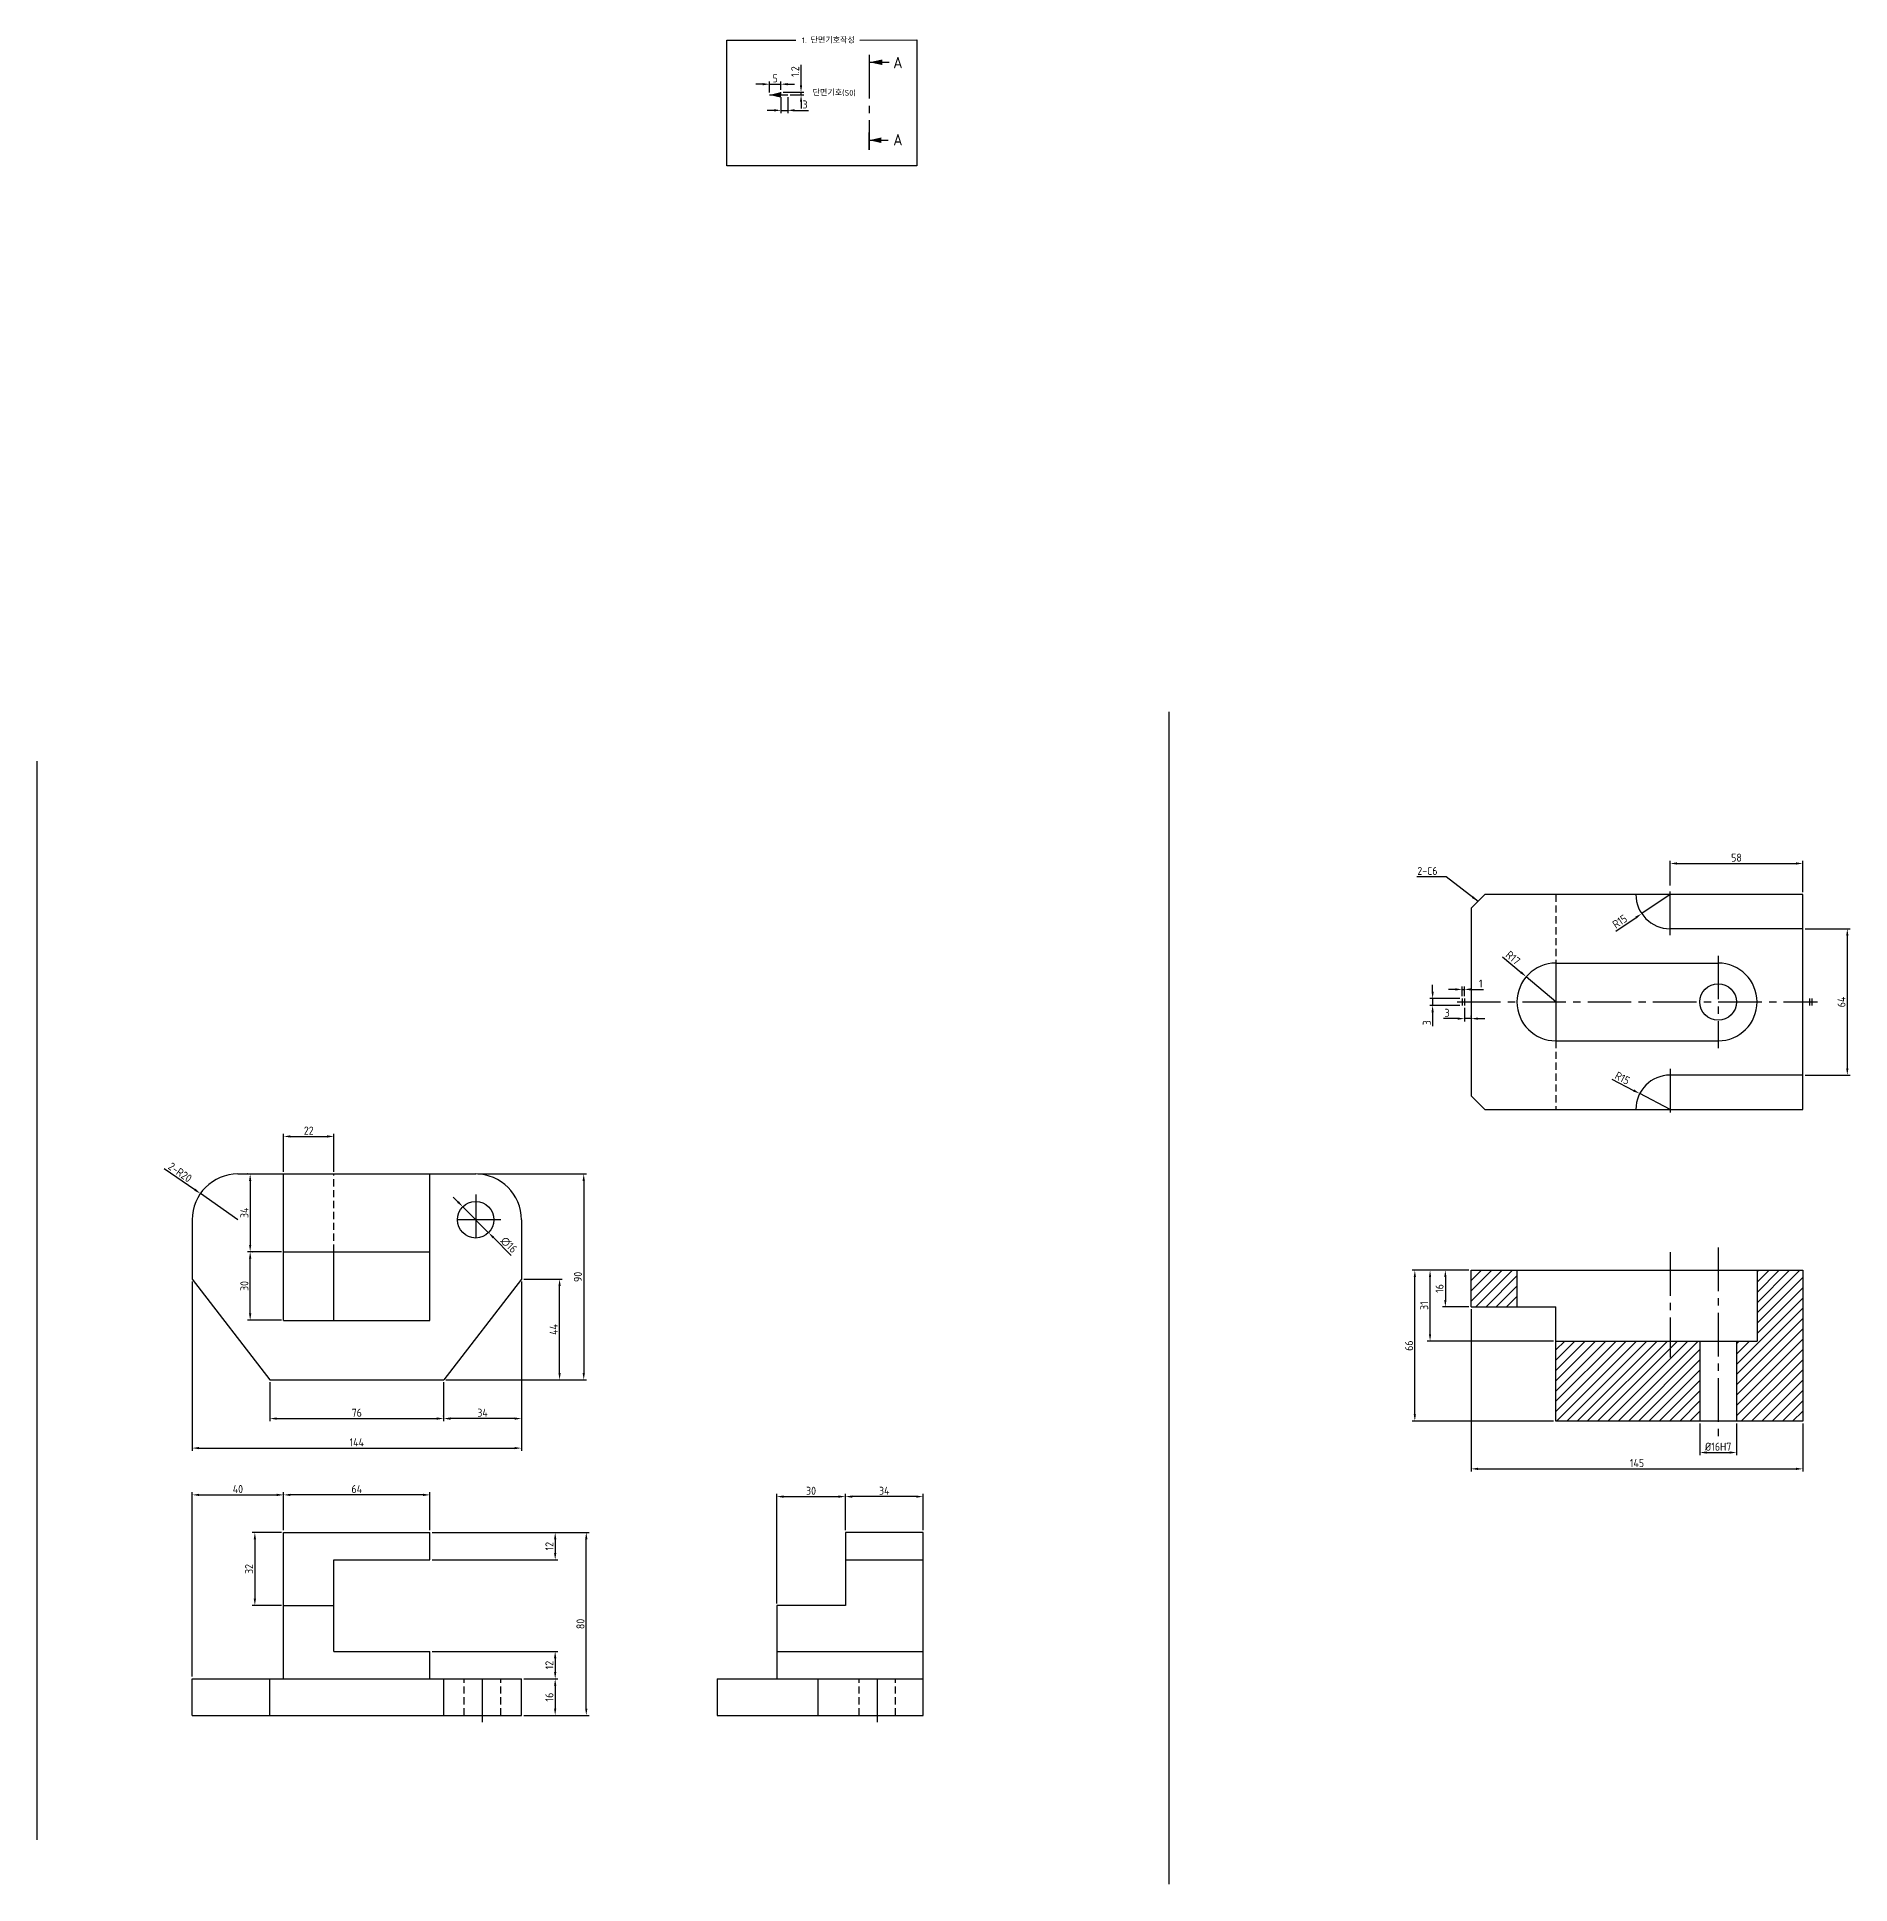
# Model space of a CAD drawing. Header units: millimetres. Extents: x 0 to 3615, y 0 to 1042.
# Drawn here: x 1032 to 1825, y 85 to 892 of the extents above; entities that cross this region are included whole.
import ezdxf

# ---------------------------------------------------------------- set-up
doc = ezdxf.new("R2010")
doc.units = ezdxf.units.MM
doc.linetypes.add('CENTER2', pattern=[28.575, 19.05, -3.175, 3.175, -3.175])
doc.linetypes.add('HIDDEN2', pattern=[4.7625, 3.175, -1.5875])
for name, color, linetype in [('가는실선', 7, 'Continuous'), ('문자', 2, 'Continuous'), ('숨은선', 2, 'HIDDEN2'), ('외형선', 3, 'Continuous'), ('중심선', 7, 'CENTER2')]:
    doc.layers.add(name, color=color, linetype=linetype)
doc.styles.get("Standard").update_dxf_attribs({"font": 'isocp.shx', "bigfont": 'whgtxt.shx'})
doc.dimstyles.new('ISO-25', dxfattribs={"dimtxt": 3.5, "dimasz": 3, "dimexe": 1.2, "dimexo": 1, "dimgap": 0.8, "dimtad": 1, "dimdec": 3, "dimdsep": 46, "dimtxsty": 'Standard', "dimcen": 0, "dimclrd": 7, "dimclre": 7, "dimclrt": 2, "dimadec": 0, "dimazin": 2, "dimtfac": 1, "dimtdec": 3, "dimtmove": 0, "dimatfit": 3, "dimfxl": 0, "dimlwd": -1, "dimlwe": -1, "dimarcsym": 0})

# ---------------------------------------------------------------- blocks, each defined once
blk = doc.blocks.new('*D16')
at = {"layer": 'Defpoints', "color": 0}
for p in [(1140.29, 254.9), (1140.29, 238.47), (1100.29, 174.47)]:
    blk.add_point(p, dxfattribs=at)
at = {"layer": '외형선', "color": 7}
for p, q in [((1100.29, 175.47), (1100.29, 256.1)), ((1103.29, 254.9), (1137.29, 254.9)), ((1140.29, 239.47), (1140.29, 256.1))]:
    blk.add_line(p, q, dxfattribs=at)
for points in [[(1103.29, 255.4), (1103.29, 254.4), (1100.29, 254.9)], [(1137.29, 255.4), (1137.29, 254.4), (1140.29, 254.9)]]:
    blk.add_solid(points, dxfattribs=at)
at = {"layer": '외형선', "color": 2, "insert": (1120.29, 257.45), "char_height": 3.5, "attachment_point": 5}
blk.add_mtext('40', dxfattribs=at)
blk = doc.blocks.new('*D17')
at = {"layer": 'Defpoints', "color": 0}
for p in [(1140.29, 254.9), (1140.29, 254.9), (1204.29, 238.47)]:
    blk.add_point(p, dxfattribs=at)
at = {"layer": '외형선', "color": 7}
for p, q in [((1140.29, 255.9), (1140.29, 256.1)), ((1201.29, 254.9), (1143.29, 254.9)), ((1204.29, 239.47), (1204.29, 256.1))]:
    blk.add_line(p, q, dxfattribs=at)
for points in [[(1143.29, 255.4), (1143.29, 254.4), (1140.29, 254.9)], [(1201.29, 255.4), (1201.29, 254.4), (1204.29, 254.9)]]:
    blk.add_solid(points, dxfattribs=at)
at = {"layer": '외형선', "color": 2, "insert": (1172.29, 257.45), "char_height": 3.5, "attachment_point": 5}
blk.add_mtext('64', dxfattribs=at)
blk = doc.blocks.new('*D18')
at = {"layer": 'Defpoints', "color": 0}
for p in [(1244.29, 174.47), (1244.29, 158.47), (1259.07, 158.47)]:
    blk.add_point(p, dxfattribs=at)
at = {"layer": '외형선', "color": 7}
for p, q in [((1245.29, 174.47), (1260.27, 174.47)), ((1259.07, 171.47), (1259.07, 161.47)), ((1245.29, 158.47), (1260.27, 158.47))]:
    blk.add_line(p, q, dxfattribs=at)
for points in [[(1258.57, 171.47), (1259.57, 171.47), (1259.07, 174.47)], [(1258.57, 161.47), (1259.57, 161.47), (1259.07, 158.47)]]:
    blk.add_solid(points, dxfattribs=at)
at = {"layer": '외형선', "color": 2, "insert": (1256.52, 166.47), "char_height": 3.5, "attachment_point": 5, "rotation": 90}
blk.add_mtext('16', dxfattribs=at)
blk = doc.blocks.new('*D19')
at = {"layer": 'Defpoints', "color": 0}
for p in [(1204.29, 186.47), (1259.07, 174.47), (1259.07, 174.47)]:
    blk.add_point(p, dxfattribs=at)
at = {"layer": '외형선', "color": 7}
for p, q in [((1205.29, 186.47), (1260.27, 186.47)), ((1259.07, 183.47), (1259.07, 177.47)), ((1260.07, 174.47), (1260.27, 174.47))]:
    blk.add_line(p, q, dxfattribs=at)
for points in [[(1258.57, 183.47), (1259.57, 183.47), (1259.07, 186.47)], [(1258.57, 177.47), (1259.57, 177.47), (1259.07, 174.47)]]:
    blk.add_solid(points, dxfattribs=at)
at = {"layer": '외형선', "color": 2, "insert": (1256.52, 180.47), "char_height": 3.5, "attachment_point": 5, "rotation": 90}
blk.add_mtext('12', dxfattribs=at)
blk = doc.blocks.new('*D20')
at = {"layer": 'Defpoints', "color": 0}
for p in [(1204.29, 238.47), (1204.29, 226.47), (1259.07, 226.47)]:
    blk.add_point(p, dxfattribs=at)
at = {"layer": '외형선', "color": 7}
for p, q in [((1205.29, 238.47), (1260.27, 238.47)), ((1259.07, 235.47), (1259.07, 229.47)), ((1205.29, 226.47), (1260.27, 226.47))]:
    blk.add_line(p, q, dxfattribs=at)
for points in [[(1258.57, 235.47), (1259.57, 235.47), (1259.07, 238.47)], [(1258.57, 229.47), (1259.57, 229.47), (1259.07, 226.47)]]:
    blk.add_solid(points, dxfattribs=at)
at = {"layer": '외형선', "color": 2, "insert": (1256.52, 232.47), "char_height": 3.5, "attachment_point": 5, "rotation": 90}
blk.add_mtext('12', dxfattribs=at)
blk = doc.blocks.new('*D21')
at = {"layer": 'Defpoints', "color": 0}
for p in [(1259.07, 238.47), (1272.67, 238.47), (1259.07, 158.47)]:
    blk.add_point(p, dxfattribs=at)
at = {"layer": '외형선', "color": 7}
for p, q in [((1260.07, 238.47), (1273.87, 238.47)), ((1272.67, 161.47), (1272.67, 235.47)), ((1260.07, 158.47), (1273.87, 158.47))]:
    blk.add_line(p, q, dxfattribs=at)
for points in [[(1272.17, 235.47), (1273.17, 235.47), (1272.67, 238.47)], [(1272.17, 161.47), (1273.17, 161.47), (1272.67, 158.47)]]:
    blk.add_solid(points, dxfattribs=at)
at = {"layer": '외형선', "color": 2, "insert": (1270.12, 198.47), "char_height": 3.5, "attachment_point": 5, "rotation": 90}
blk.add_mtext('80', dxfattribs=at)
blk = doc.blocks.new('*D22')
at = {"layer": 'Defpoints', "color": 0}
for p in [(1140.29, 238.47), (1127.71, 206.47), (1140.29, 206.47)]:
    blk.add_point(p, dxfattribs=at)
at = {"layer": '외형선', "color": 7}
for p, q in [((1139.29, 238.47), (1126.51, 238.47)), ((1127.71, 235.47), (1127.71, 209.47)), ((1139.29, 206.47), (1126.51, 206.47))]:
    blk.add_line(p, q, dxfattribs=at)
for points in [[(1127.21, 235.47), (1128.21, 235.47), (1127.71, 238.47)], [(1127.21, 209.47), (1128.21, 209.47), (1127.71, 206.47)]]:
    blk.add_solid(points, dxfattribs=at)
at = {"layer": '외형선', "color": 2, "insert": (1125.16, 222.47), "char_height": 3.5, "attachment_point": 5, "rotation": 90}
blk.add_mtext('32', dxfattribs=at)
blk = doc.blocks.new('*D23')
at = {"layer": 'Defpoints', "color": 0}
for p in [(1162.29, 411.66), (1140.29, 395.24), (1162.29, 395.24)]:
    blk.add_point(p, dxfattribs=at)
at = {"layer": '외형선', "color": 7}
for p, q in [((1140.29, 396.24), (1140.29, 412.86)), ((1162.29, 396.24), (1162.29, 412.86)), ((1143.29, 411.66), (1159.29, 411.66))]:
    blk.add_line(p, q, dxfattribs=at)
for points in [[(1143.29, 412.16), (1143.29, 411.16), (1140.29, 411.66)], [(1159.29, 412.16), (1159.29, 411.16), (1162.29, 411.66)]]:
    blk.add_solid(points, dxfattribs=at)
at = {"layer": '외형선', "color": 2, "insert": (1151.29, 414.21), "char_height": 3.5, "attachment_point": 5}
blk.add_mtext('22', dxfattribs=at)
blk = doc.blocks.new('*D24')
at = {"layer": 'Defpoints', "color": 0}
for p in [(1125.66, 395.24), (1125.66, 361.24), (1140.29, 361.24)]:
    blk.add_point(p, dxfattribs=at)
at = {"layer": '외형선', "color": 7}
for p, q in [((1124.66, 395.24), (1124.46, 395.24)), ((1125.66, 392.24), (1125.66, 364.24)), ((1139.29, 361.24), (1124.46, 361.24))]:
    blk.add_line(p, q, dxfattribs=at)
for points in [[(1125.16, 392.24), (1126.16, 392.24), (1125.66, 395.24)], [(1125.16, 364.24), (1126.16, 364.24), (1125.66, 361.24)]]:
    blk.add_solid(points, dxfattribs=at)
at = {"layer": '외형선', "color": 2, "insert": (1123.11, 378.24), "char_height": 3.5, "attachment_point": 5, "rotation": 90}
blk.add_mtext('34', dxfattribs=at)
blk = doc.blocks.new('*D25')
at = {"layer": 'Defpoints', "color": 0}
for p in [(1125.66, 361.24), (1125.66, 361.24), (1140.29, 331.24)]:
    blk.add_point(p, dxfattribs=at)
at = {"layer": '외형선', "color": 7}
for p, q in [((1125.66, 334.24), (1125.66, 358.24)), ((1126.66, 361.24), (1126.86, 361.24)), ((1139.29, 331.24), (1124.46, 331.24))]:
    blk.add_line(p, q, dxfattribs=at)
for points in [[(1125.16, 358.24), (1126.16, 358.24), (1125.66, 361.24)], [(1125.16, 334.24), (1126.16, 334.24), (1125.66, 331.24)]]:
    blk.add_solid(points, dxfattribs=at)
at = {"layer": '외형선', "color": 2, "insert": (1123.11, 346.24), "char_height": 3.5, "attachment_point": 5, "rotation": 90}
blk.add_mtext('30', dxfattribs=at)
blk = doc.blocks.new('*D26')
at = {"layer": 'Defpoints', "color": 0}
for p in [(1103.89, 386.67), (1120.29, 375.24)]:
    blk.add_point(p, dxfattribs=at)
at = {"layer": '외형선', "color": 7}
for p, q in [((1088.1, 397.67), (1101.42, 388.39)), ((1120.29, 375.24), (1103.89, 386.67))]:
    blk.add_line(p, q, dxfattribs=at)
blk.add_solid([(1101.71, 388.8), (1101.14, 387.98), (1103.89, 386.67)], dxfattribs=at)
at = {"layer": '외형선', "color": 2, "insert": (1094.99, 395.98), "char_height": 3.5, "attachment_point": 5, "rotation": 325.12569}
blk.add_mtext('2-R20', dxfattribs=at)
blk = doc.blocks.new('*D27')
at = {"layer": 'Defpoints', "color": 0}
for p in [(1134.29, 305.24), (1210.29, 305.24), (1210.29, 288.27)]:
    blk.add_point(p, dxfattribs=at)
at = {"layer": '외형선', "color": 7}
for p, q in [((1134.29, 304.24), (1134.29, 287.07)), ((1210.29, 304.24), (1210.29, 287.07)), ((1137.29, 288.27), (1207.29, 288.27))]:
    blk.add_line(p, q, dxfattribs=at)
for points in [[(1137.29, 288.77), (1137.29, 287.77), (1134.29, 288.27)], [(1207.29, 288.77), (1207.29, 287.77), (1210.29, 288.27)]]:
    blk.add_solid(points, dxfattribs=at)
at = {"layer": '외형선', "color": 2, "insert": (1172.29, 290.82), "char_height": 3.5, "attachment_point": 5}
blk.add_mtext('76', dxfattribs=at)
blk = doc.blocks.new('*D28')
at = {"layer": 'Defpoints', "color": 0}
for p in [(1244.29, 349.24), (1210.29, 288.27), (1210.29, 288.27)]:
    blk.add_point(p, dxfattribs=at)
at = {"layer": '외형선', "color": 7}
for p, q in [((1244.29, 348.24), (1244.29, 287.07)), ((1210.29, 289.27), (1210.29, 289.47)), ((1241.29, 288.27), (1213.29, 288.27))]:
    blk.add_line(p, q, dxfattribs=at)
for points in [[(1213.29, 288.77), (1213.29, 287.77), (1210.29, 288.27)], [(1241.29, 288.77), (1241.29, 287.77), (1244.29, 288.27)]]:
    blk.add_solid(points, dxfattribs=at)
at = {"layer": '외형선', "color": 2, "insert": (1227.29, 290.82), "char_height": 3.5, "attachment_point": 5}
blk.add_mtext('34', dxfattribs=at)
blk = doc.blocks.new('*D29')
at = {"layer": 'Defpoints', "color": 0}
for p in [(1244.29, 349.24), (1260.99, 349.24), (1210.29, 305.24)]:
    blk.add_point(p, dxfattribs=at)
at = {"layer": '외형선', "color": 7}
for p, q in [((1245.29, 349.24), (1262.19, 349.24)), ((1260.99, 308.24), (1260.99, 346.24)), ((1211.29, 305.24), (1262.19, 305.24))]:
    blk.add_line(p, q, dxfattribs=at)
for points in [[(1260.49, 346.24), (1261.49, 346.24), (1260.99, 349.24)], [(1260.49, 308.24), (1261.49, 308.24), (1260.99, 305.24)]]:
    blk.add_solid(points, dxfattribs=at)
at = {"layer": '외형선', "color": 2, "insert": (1258.44, 327.24), "char_height": 3.5, "attachment_point": 5, "rotation": 90}
blk.add_mtext('44', dxfattribs=at)
blk = doc.blocks.new('*D30')
at = {"layer": 'Defpoints', "color": 0}
for p in [(1224.29, 395.24), (1260.99, 305.24), (1271.56, 305.24)]:
    blk.add_point(p, dxfattribs=at)
at = {"layer": '외형선', "color": 7}
for p, q in [((1225.29, 395.24), (1272.76, 395.24)), ((1271.56, 392.24), (1271.56, 308.24)), ((1261.99, 305.24), (1272.76, 305.24))]:
    blk.add_line(p, q, dxfattribs=at)
for points in [[(1271.06, 392.24), (1272.06, 392.24), (1271.56, 395.24)], [(1271.06, 308.24), (1272.06, 308.24), (1271.56, 305.24)]]:
    blk.add_solid(points, dxfattribs=at)
at = {"layer": '외형선', "color": 2, "insert": (1269.01, 350.24), "char_height": 3.5, "attachment_point": 5, "rotation": 90}
blk.add_mtext('90', dxfattribs=at)
blk = doc.blocks.new('*D31')
at = {"layer": 'Defpoints', "color": 0}
for p in [(1218.65, 380.91), (1229.94, 369.56)]:
    blk.add_point(p, dxfattribs=at)
at = {"layer": '외형선', "color": 7}
for p, q in [((1216.54, 383.03), (1214.42, 385.16)), ((1218.65, 380.91), (1229.94, 369.56)), ((1239.86, 359.59), (1232.05, 367.44))]:
    blk.add_line(p, q, dxfattribs=at)
for points in [[(1216.89, 383.39), (1216.18, 382.68), (1218.65, 380.91)], [(1232.41, 367.79), (1231.7, 367.08), (1229.94, 369.56)]]:
    blk.add_solid(points, dxfattribs=at)
at = {"layer": '외형선', "color": 2, "insert": (1238.82, 364.25), "char_height": 3.5, "attachment_point": 5, "rotation": 314.84707}
blk.add_mtext('∅16', dxfattribs=at)
blk = doc.blocks.new('*D32')
at = {"layer": 'Defpoints', "color": 0}
for p in [(1100.29, 349.24), (1244.29, 288.27), (1244.29, 275.36)]:
    blk.add_point(p, dxfattribs=at)
at = {"layer": '외형선', "color": 7}
for p, q in [((1100.29, 348.24), (1100.29, 274.16)), ((1244.29, 287.27), (1244.29, 274.16)), ((1103.29, 275.36), (1241.29, 275.36))]:
    blk.add_line(p, q, dxfattribs=at)
for points in [[(1103.29, 275.86), (1103.29, 274.86), (1100.29, 275.36)], [(1241.29, 275.86), (1241.29, 274.86), (1244.29, 275.36)]]:
    blk.add_solid(points, dxfattribs=at)
at = {"layer": '외형선', "color": 2, "insert": (1172.29, 277.91), "char_height": 3.5, "attachment_point": 5}
blk.add_mtext('144', dxfattribs=at)
blk = doc.blocks.new('*D33')
at = {"layer": 'Defpoints', "color": 0}
for p in [(1385.99, 254.15), (1385.99, 238.47), (1419.99, 238.47)]:
    blk.add_point(p, dxfattribs=at)
at = {"layer": '외형선', "color": 7}
for p, q in [((1385.99, 239.47), (1385.99, 255.35)), ((1416.99, 254.15), (1388.99, 254.15)), ((1419.99, 239.47), (1419.99, 255.35))]:
    blk.add_line(p, q, dxfattribs=at)
for points in [[(1388.99, 254.65), (1388.99, 253.65), (1385.99, 254.15)], [(1416.99, 254.65), (1416.99, 253.65), (1419.99, 254.15)]]:
    blk.add_solid(points, dxfattribs=at)
at = {"layer": '외형선', "color": 2, "insert": (1402.99, 256.7), "char_height": 3.5, "attachment_point": 5}
blk.add_mtext('34', dxfattribs=at)
blk = doc.blocks.new('*D34')
at = {"layer": 'Defpoints', "color": 0}
for p in [(1385.99, 254.15), (1385.99, 254.15), (1355.99, 206.47)]:
    blk.add_point(p, dxfattribs=at)
at = {"layer": '외형선', "color": 7}
for p, q in [((1355.99, 207.47), (1355.99, 255.35)), ((1358.99, 254.15), (1382.99, 254.15)), ((1385.99, 255.15), (1385.99, 255.35))]:
    blk.add_line(p, q, dxfattribs=at)
for points in [[(1358.99, 254.65), (1358.99, 253.65), (1355.99, 254.15)], [(1382.99, 254.65), (1382.99, 253.65), (1385.99, 254.15)]]:
    blk.add_solid(points, dxfattribs=at)
at = {"layer": '외형선', "color": 2, "insert": (1370.99, 256.7), "char_height": 3.5, "attachment_point": 5}
blk.add_mtext('30', dxfattribs=at)
blk = doc.blocks.new('*D35')
at = {"layer": 'Defpoints', "color": 0}
for p in [(1352.79, 867.14), (1357.79, 871.82), (1357.79, 868.34)]:
    blk.add_point(p, dxfattribs=at)
at = {"layer": '외형선', "color": 7}
for p, q in [((1352.79, 868.14), (1352.79, 873.02)), ((1357.79, 869.34), (1357.79, 873.02)), ((1349.79, 871.82), (1346.79, 871.82)), ((1352.79, 871.82), (1357.79, 871.82)), ((1360.79, 871.82), (1363.79, 871.82))]:
    blk.add_line(p, q, dxfattribs=at)
for points in [[(1349.79, 872.32), (1349.79, 871.32), (1352.79, 871.82)], [(1360.79, 872.32), (1360.79, 871.32), (1357.79, 871.82)]]:
    blk.add_solid(points, dxfattribs=at)
at = {"layer": '외형선', "color": 2, "insert": (1355.29, 874.37), "char_height": 3.5, "attachment_point": 5}
blk.add_mtext('5', dxfattribs=at)
blk = doc.blocks.new('*D36')
at = {"layer": 'Defpoints', "color": 0}
for p in [(1357.79, 868.34), (1360.79, 867.14), (1366.61, 868.34)]:
    blk.add_point(p, dxfattribs=at)
at = {"layer": '외형선', "color": 7}
for p, q in [((1366.61, 871.34), (1366.61, 880.35)), ((1358.79, 868.34), (1367.81, 868.34)), ((1361.79, 867.14), (1367.81, 867.14)), ((1366.61, 867.14), (1366.61, 868.34)), ((1366.61, 864.14), (1366.61, 861.14))]:
    blk.add_line(p, q, dxfattribs=at)
for points in [[(1366.11, 871.34), (1367.11, 871.34), (1366.61, 868.34)], [(1366.11, 864.14), (1367.11, 864.14), (1366.61, 867.14)]]:
    blk.add_solid(points, dxfattribs=at)
at = {"layer": '외형선', "color": 2, "insert": (1364.05, 877.34), "char_height": 3.5, "attachment_point": 5, "rotation": 90}
blk.add_mtext('1.2', dxfattribs=at)
blk = doc.blocks.new('*D37')
at = {"layer": 'Defpoints', "color": 0}
for p in [(1357.79, 867.14), (1360.79, 867.14), (1360.79, 860.39)]:
    blk.add_point(p, dxfattribs=at)
at = {"layer": '외형선', "color": 7}
for p, q in [((1357.79, 866.14), (1357.79, 859.19)), ((1360.79, 866.14), (1360.79, 859.19)), ((1354.79, 860.39), (1351.79, 860.39)), ((1357.79, 860.39), (1360.79, 860.39)), ((1363.79, 860.39), (1369.94, 860.39))]:
    blk.add_line(p, q, dxfattribs=at)
for points in [[(1354.79, 860.89), (1354.79, 859.89), (1357.79, 860.39)], [(1363.79, 860.89), (1363.79, 859.89), (1360.79, 860.39)]]:
    blk.add_solid(points, dxfattribs=at)
at = {"layer": '외형선', "color": 2, "insert": (1368.36, 862.94), "char_height": 3.5, "attachment_point": 5}
blk.add_mtext('3', dxfattribs=at)
blk = doc.blocks.new('*D53')
at = {"layer": 'Defpoints', "color": 0}
for p in [(1655.76, 471.97), (1656.76, 475.96), (1656.76, 471.97)]:
    blk.add_point(p, dxfattribs=at)
at = {"layer": '외형선', "color": 7}
for p, q in [((1655.76, 472.97), (1655.76, 477.16)), ((1656.76, 472.97), (1656.76, 477.16)), ((1652.76, 475.96), (1649.76, 475.96)), ((1655.76, 475.96), (1656.76, 475.96)), ((1659.76, 475.96), (1665.06, 475.96))]:
    blk.add_line(p, q, dxfattribs=at)
for points in [[(1652.76, 476.46), (1652.76, 475.46), (1655.76, 475.96)], [(1659.76, 476.46), (1659.76, 475.46), (1656.76, 475.96)]]:
    blk.add_solid(points, dxfattribs=at)
at = {"layer": '외형선', "color": 2, "insert": (1663.91, 478.51), "char_height": 3.5, "attachment_point": 5}
blk.add_mtext('1', dxfattribs=at)
blk = doc.blocks.new('*D54')
at = {"layer": 'Defpoints', "color": 0}
for p in [(1642.86, 468.97), (1655.76, 471.97), (1655.76, 468.97)]:
    blk.add_point(p, dxfattribs=at)
at = {"layer": '외형선', "color": 7}
for p, q in [((1642.86, 474.97), (1642.86, 477.97)), ((1654.76, 471.97), (1641.66, 471.97)), ((1654.76, 468.97), (1641.66, 468.97)), ((1642.86, 471.97), (1642.86, 468.97)), ((1642.86, 465.97), (1642.86, 459.82))]:
    blk.add_line(p, q, dxfattribs=at)
for points in [[(1642.36, 474.97), (1643.36, 474.97), (1642.86, 471.97)], [(1642.36, 465.97), (1643.36, 465.97), (1642.86, 468.97)]]:
    blk.add_solid(points, dxfattribs=at)
at = {"layer": '외형선', "color": 2, "insert": (1640.31, 461.39), "char_height": 3.5, "attachment_point": 5, "rotation": 90}
blk.add_mtext('3', dxfattribs=at)
blk = doc.blocks.new('*D55')
at = {"layer": 'Defpoints', "color": 0}
for p in [(1656.76, 468.97), (1656.76, 463.17), (1659.76, 463.17)]:
    blk.add_point(p, dxfattribs=at)
at = {"layer": '외형선', "color": 7}
for p, q in [((1653.76, 463.17), (1647.61, 463.17)), ((1656.76, 467.97), (1656.76, 461.97)), ((1659.76, 463.17), (1656.76, 463.17)), ((1659.76, 464.17), (1659.76, 464.37)), ((1662.76, 463.17), (1665.76, 463.17))]:
    blk.add_line(p, q, dxfattribs=at)
for points in [[(1653.76, 463.67), (1653.76, 462.67), (1656.76, 463.17)], [(1662.76, 463.67), (1662.76, 462.67), (1659.76, 463.17)]]:
    blk.add_solid(points, dxfattribs=at)
at = {"layer": '외형선', "color": 2, "insert": (1649.18, 465.72), "char_height": 3.5, "attachment_point": 5}
blk.add_mtext('3', dxfattribs=at)
blk = doc.blocks.new('*D56')
at = {"layer": 'Defpoints', "color": 0}
for p in [(1804.76, 502.47), (1804.76, 438.47), (1824.25, 438.47)]:
    blk.add_point(p, dxfattribs=at)
at = {"layer": '외형선', "color": 7}
for p, q in [((1805.76, 502.47), (1825.45, 502.47)), ((1824.25, 499.47), (1824.25, 441.47)), ((1805.76, 438.47), (1825.45, 438.47))]:
    blk.add_line(p, q, dxfattribs=at)
for points in [[(1823.75, 499.47), (1824.75, 499.47), (1824.25, 502.47)], [(1823.75, 441.47), (1824.75, 441.47), (1824.25, 438.47)]]:
    blk.add_solid(points, dxfattribs=at)
at = {"layer": '외형선', "color": 2, "insert": (1821.7, 470.47), "char_height": 3.5, "attachment_point": 5, "rotation": 90}
blk.add_mtext('64', dxfattribs=at)
blk = doc.blocks.new('*D57')
at = {"layer": 'Defpoints', "color": 0}
for p in [(1804.76, 531.03), (1746.76, 520.43), (1804.76, 517.47)]:
    blk.add_point(p, dxfattribs=at)
at = {"layer": '외형선', "color": 7}
for p, q in [((1746.76, 521.43), (1746.76, 532.23)), ((1749.76, 531.03), (1801.76, 531.03)), ((1804.76, 518.47), (1804.76, 532.23))]:
    blk.add_line(p, q, dxfattribs=at)
for points in [[(1749.76, 531.53), (1749.76, 530.53), (1746.76, 531.03)], [(1801.76, 531.53), (1801.76, 530.53), (1804.76, 531.03)]]:
    blk.add_solid(points, dxfattribs=at)
at = {"layer": '외형선', "color": 2, "insert": (1775.76, 533.58), "char_height": 3.5, "attachment_point": 5}
blk.add_mtext('58', dxfattribs=at)
blk = doc.blocks.new('*D58')
at = {"layer": 'Defpoints', "color": 0}
for p in [(1746.76, 517.47), (1734.32, 509.08)]:
    blk.add_point(p, dxfattribs=at)
at = {"layer": '외형선', "color": 7}
for p, q in [((1746.76, 517.47), (1734.32, 509.08)), ((1722.96, 501.43), (1731.83, 507.41))]:
    blk.add_line(p, q, dxfattribs=at)
blk.add_solid([(1731.55, 507.82), (1732.11, 506.99), (1734.32, 509.08)], dxfattribs=at)
at = {"layer": '외형선', "color": 2, "insert": (1724.73, 505.7), "char_height": 3.5, "attachment_point": 5, "rotation": 33.97232}
blk.add_mtext('R15', dxfattribs=at)
blk = doc.blocks.new('*D59')
at = {"layer": 'Defpoints', "color": 0}
for p in [(1733.44, 430.38), (1746.76, 423.47)]:
    blk.add_point(p, dxfattribs=at)
at = {"layer": '외형선', "color": 7}
for p, q in [((1721.29, 436.68), (1730.78, 431.76)), ((1746.76, 423.47), (1733.44, 430.38))]:
    blk.add_line(p, q, dxfattribs=at)
blk.add_solid([(1731.01, 432.2), (1730.55, 431.31), (1733.44, 430.38)], dxfattribs=at)
at = {"layer": '외형선', "color": 2, "insert": (1725.88, 437.17), "char_height": 3.5, "attachment_point": 5, "rotation": 332.5747}
blk.add_mtext('R15', dxfattribs=at)
blk = doc.blocks.new('*D60')
at = {"layer": 'Defpoints', "color": 0}
for p in [(1759.76, 287.16), (1775.76, 287.16), (1775.76, 273.42)]:
    blk.add_point(p, dxfattribs=at)
at = {"layer": '외형선', "color": 7}
for p, q in [((1759.76, 286.16), (1759.76, 272.22)), ((1775.76, 286.16), (1775.76, 272.22)), ((1762.76, 273.42), (1772.76, 273.42))]:
    blk.add_line(p, q, dxfattribs=at)
for points in [[(1762.76, 273.92), (1762.76, 272.92), (1759.76, 273.42)], [(1772.76, 273.92), (1772.76, 272.92), (1775.76, 273.42)]]:
    blk.add_solid(points, dxfattribs=at)
at = {"layer": '외형선', "color": 2, "insert": (1767.76, 275.97), "char_height": 3.5, "attachment_point": 5}
blk.add_mtext('%%C16H7', dxfattribs=at)
blk = doc.blocks.new('*D61')
at = {"layer": 'Defpoints', "color": 0}
for p in [(1683.81, 481.48), (1696.76, 470.47)]:
    blk.add_point(p, dxfattribs=at)
at = {"layer": '외형선', "color": 7}
for p, q in [((1673.48, 490.25), (1681.52, 483.42)), ((1696.76, 470.47), (1683.81, 481.48))]:
    blk.add_line(p, q, dxfattribs=at)
blk.add_solid([(1681.84, 483.8), (1681.2, 483.04), (1683.81, 481.48)], dxfattribs=at)
at = {"layer": '외형선', "color": 2, "insert": (1678.01, 489.75), "char_height": 3.5, "attachment_point": 5, "rotation": 319.62896}
blk.add_mtext('R17', dxfattribs=at)
blk = doc.blocks.new('*D63')
at = {"layer": 'Defpoints', "color": 0}
for p in [(1659.76, 353.16), (1648.44, 337.16), (1659.76, 337.16)]:
    blk.add_point(p, dxfattribs=at)
at = {"layer": '외형선', "color": 7}
for p, q in [((1658.76, 353.16), (1647.24, 353.16)), ((1648.44, 350.16), (1648.44, 340.16)), ((1658.76, 337.16), (1647.24, 337.16))]:
    blk.add_line(p, q, dxfattribs=at)
for points in [[(1647.94, 350.16), (1648.94, 350.16), (1648.44, 353.16)], [(1647.94, 340.16), (1648.94, 340.16), (1648.44, 337.16)]]:
    blk.add_solid(points, dxfattribs=at)
at = {"layer": '외형선', "color": 2, "insert": (1645.89, 345.16), "char_height": 3.5, "attachment_point": 5, "rotation": 90}
blk.add_mtext('16', dxfattribs=at)
blk = doc.blocks.new('*D64')
at = {"layer": 'Defpoints', "color": 0}
for p in [(1641.74, 353.16), (1648.44, 353.16), (1696.76, 322.16)]:
    blk.add_point(p, dxfattribs=at)
at = {"layer": '외형선', "color": 7}
for p, q in [((1647.44, 353.16), (1640.54, 353.16)), ((1641.74, 325.16), (1641.74, 350.16)), ((1695.76, 322.16), (1640.54, 322.16))]:
    blk.add_line(p, q, dxfattribs=at)
for points in [[(1641.24, 350.16), (1642.24, 350.16), (1641.74, 353.16)], [(1641.24, 325.16), (1642.24, 325.16), (1641.74, 322.16)]]:
    blk.add_solid(points, dxfattribs=at)
at = {"layer": '외형선', "color": 2, "insert": (1639.19, 337.66), "char_height": 3.5, "attachment_point": 5, "rotation": 90}
blk.add_mtext('31', dxfattribs=at)
blk = doc.blocks.new('*D65')
at = {"layer": 'Defpoints', "color": 0}
for p in [(1635.08, 353.16), (1641.74, 353.16), (1696.76, 287.16)]:
    blk.add_point(p, dxfattribs=at)
at = {"layer": '외형선', "color": 7}
for p, q in [((1640.74, 353.16), (1633.88, 353.16)), ((1635.08, 290.16), (1635.08, 350.16)), ((1695.76, 287.16), (1633.88, 287.16))]:
    blk.add_line(p, q, dxfattribs=at)
for points in [[(1634.58, 350.16), (1635.58, 350.16), (1635.08, 353.16)], [(1634.58, 290.16), (1635.58, 290.16), (1635.08, 287.16)]]:
    blk.add_solid(points, dxfattribs=at)
at = {"layer": '외형선', "color": 2, "insert": (1632.53, 320.16), "char_height": 3.5, "attachment_point": 5, "rotation": 90}
blk.add_mtext('66', dxfattribs=at)
blk = doc.blocks.new('*D66')
at = {"layer": 'Defpoints', "color": 0}
for p in [(1659.76, 337.16), (1804.76, 287.16), (1804.76, 266.28)]:
    blk.add_point(p, dxfattribs=at)
at = {"layer": '외형선', "color": 7}
for p, q in [((1659.76, 336.16), (1659.76, 265.08)), ((1804.76, 286.16), (1804.76, 265.08)), ((1662.76, 266.28), (1801.76, 266.28))]:
    blk.add_line(p, q, dxfattribs=at)
for points in [[(1662.76, 266.78), (1662.76, 265.78), (1659.76, 266.28)], [(1801.76, 266.78), (1801.76, 265.78), (1804.76, 266.28)]]:
    blk.add_solid(points, dxfattribs=at)
at = {"layer": '외형선', "color": 2, "insert": (1732.26, 268.83), "char_height": 3.5, "attachment_point": 5}
blk.add_mtext('145', dxfattribs=at)

msp = doc.modelspace()

# ---------------------------------------------------------------- hatches: boundary and pattern name
at = {"layer": '가는실선'}
h = msp.add_hatch(dxfattribs=at)
h.set_pattern_fill('ANSI31', color=256)
h.paths.add_polyline_path([(1679.7568, 353.1573), (1659.7568, 353.1573), (1659.7568, 337.1573), (1679.7568, 337.1573)])
h.paths.add_polyline_path([(1759.7568, 322.1573), (1696.7568, 322.1573), (1696.7568, 287.1573), (1759.7568, 287.1573)])
h.paths.add_polyline_path([(1804.7568, 353.1573), (1784.7568, 353.1573), (1784.7568, 322.1573), (1775.7568, 322.1573), (1775.7568, 287.1573), (1804.7568, 287.1573)])

# ---------------------------------------------------------------- linework, layer by layer
at = {"layer": '문자'}
for p, q in [((1396.4485, 881.4128), (1402.1026, 881.4128)), ((1402.1026, 881.4128), (1405.1026, 881.4128)), ((1352.7917, 867.1386), (1357.7917, 867.1386)), ((1357.7917, 867.1386), (1357.7917, 868.3386)), ((1357.7917, 867.1386), (1360.7917, 867.1386)), ((1396.4485, 847.3172), (1401.6749, 847.3172)), ((1401.6749, 847.3172), (1404.6749, 847.3172)), ((1655.7568, 471.9666), (1655.7568, 468.9666)), ((1656.7568, 471.9666), (1656.7568, 468.9666)), ((1807.7568, 471.9666), (1807.7568, 468.9666)), ((1808.7568, 471.9666), (1808.7568, 468.9666))]:
    msp.add_line(p, q, dxfattribs=at)
for points in [[(1396.4485, 881.4128), (1402.1026, 882.6128), (1402.1026, 881.4128)], [(1396.4485, 881.4128), (1402.1026, 880.2128), (1402.1026, 881.4128)], [(1352.7917, 867.1386), (1357.7917, 868.3386), (1357.7917, 867.1386)], [(1352.7917, 867.1386), (1357.7917, 865.9386), (1357.7917, 867.1386)], [(1396.4485, 847.3172), (1401.6749, 848.5172), (1401.6749, 847.3172)], [(1396.4485, 847.3172), (1401.6749, 846.1172), (1401.6749, 847.3172)]]:
    msp.add_solid(points, dxfattribs=at)
at = {"layer": '숨은선'}
for p, q in [((1696.7568, 517.4666), (1696.7568, 487.4666)), ((1696.7568, 453.4666), (1696.7568, 423.4666)), ((1162.2937, 361.2352), (1162.2937, 395.2352)), ((1219.2937, 158.4747), (1219.2937, 174.4747)), ((1235.2937, 158.4747), (1235.2937, 174.4747)), ((1391.9894, 158.4747), (1391.9894, 174.4747)), ((1407.9894, 158.4747), (1407.9894, 174.4747))]:
    msp.add_line(p, q, dxfattribs=at)
at = {"layer": '외형선'}
for p, q in [((1334.2212, 836.0851), (1334.2212, 891.0943)), ((1334.2212, 891.0943), (1364.2778, 891.0943)), ((1392.3081, 891.0943), (1417.1864, 891.2068)), ((1417.1864, 891.2068), (1417.1864, 836.0851)), ((1396.4485, 884.6118), (1396.4485, 877.7564)), ((1396.4485, 843.1268), (1396.4485, 850.7046)), ((1417.1864, 836.0851), (1334.2212, 836.0851)), ((1527.4455, 597.3397), (1527.4455, 84.7086)), ((1032.389, 575.7051), (1032.389, 103.9878)), ((1659.7568, 511.4666), (1665.7568, 517.4666)), ((1804.7568, 517.4666), (1665.7568, 517.4666)), ((1804.7568, 423.4666), (1804.7568, 517.4666)), ((1659.7568, 511.4666), (1659.7568, 429.4666)), ((1804.7568, 502.4666), (1746.7568, 502.4666)), ((1696.7568, 487.4666), (1767.7568, 487.4666)), ((1696.7568, 487.4666), (1696.7568, 453.4666)), ((1696.7568, 453.4666), (1767.7568, 453.4666)), ((1804.7568, 438.4666), (1746.7568, 438.4666)), ((1665.7568, 423.4666), (1659.7568, 429.4666)), ((1665.7568, 423.4666), (1804.7568, 423.4666)), ((1120.2937, 395.2352), (1224.2937, 395.2352)), ((1140.2937, 331.2352), (1140.2937, 395.2352)), ((1204.2937, 331.2352), (1204.2937, 395.2352)), ((1100.2937, 375.2352), (1100.2937, 349.2352)), ((1244.2937, 375.2352), (1244.2937, 349.2352)), ((1140.2937, 361.2352), (1204.2937, 361.2352)), ((1162.2937, 331.2352), (1162.2937, 361.2352)), ((1100.2937, 349.2352), (1134.2937, 305.2352)), ((1244.2937, 349.2352), (1210.2937, 305.2352)), ((1659.7568, 353.1573), (1804.7568, 353.1573)), ((1659.7568, 337.1573), (1659.7568, 353.1573)), ((1679.7568, 353.1573), (1679.7568, 337.1573)), ((1784.7568, 353.1573), (1784.7568, 322.1573)), ((1804.7568, 353.1573), (1804.7568, 287.1573)), ((1140.2937, 331.2352), (1204.2937, 331.2352)), ((1659.7568, 337.1573), (1696.7568, 337.1573)), ((1696.7568, 287.1573), (1696.7568, 337.1573)), ((1696.7568, 322.1573), (1784.7568, 322.1573)), ((1759.7568, 322.1573), (1759.7568, 287.1573)), ((1775.7568, 322.1573), (1775.7568, 287.1573)), ((1134.2937, 305.2352), (1210.2937, 305.2352)), ((1804.7568, 287.1573), (1696.7568, 287.1573)), ((1140.2937, 238.4747), (1204.2937, 238.4747)), ((1140.2937, 174.4747), (1140.2937, 238.4747)), ((1204.2937, 226.4747), (1204.2937, 238.4747)), ((1419.9894, 238.4747), (1385.9894, 238.4747)), ((1385.9894, 238.4747), (1385.9894, 206.4747)), ((1419.9894, 158.4747), (1419.9894, 238.4747)), ((1162.2937, 226.4747), (1204.2937, 226.4747)), ((1162.2937, 186.4747), (1162.2937, 226.4747)), ((1385.9894, 226.4747), (1419.9894, 226.4747)), ((1140.2937, 206.4747), (1162.2937, 206.4747)), ((1385.9894, 206.4747), (1355.9894, 206.4747)), ((1355.9894, 206.4747), (1355.9894, 174.4747)), ((1162.2937, 186.4747), (1204.2937, 186.4747)), ((1204.2937, 174.4747), (1204.2937, 186.4747)), ((1355.9894, 186.4747), (1419.9894, 186.4747)), ((1100.2937, 174.4747), (1244.2937, 174.4747)), ((1100.2937, 158.4747), (1100.2937, 174.4747)), ((1134.2937, 158.4747), (1134.2937, 174.4747)), ((1210.2937, 158.4747), (1210.2937, 174.4747)), ((1244.2937, 158.4747), (1244.2937, 174.4747)), ((1329.9894, 174.4747), (1419.9894, 174.4747)), ((1329.9894, 174.4747), (1329.9894, 158.4747)), ((1373.9894, 174.4747), (1373.9894, 158.4747)), ((1100.2937, 158.4747), (1244.2937, 158.4747)), ((1329.9894, 158.4747), (1419.9894, 158.4747))]:
    msp.add_line(p, q, dxfattribs=at)
for centre in [(1767.7568, 470.4666), (1224.2937, 375.2352)]:
    msp.add_circle(centre, 8, dxfattribs=at)
for centre, radius, start, end in [((1746.7568, 517.4666), 15, 180, 270), ((1696.7568, 470.4666), 17, 90, 270), ((1767.7568, 470.4666), 17, 270, 90), ((1746.7568, 423.4666), 15, 90, 180), ((1120.2937, 375.2352), 20, 90, 180), ((1224.2937, 375.2352), 20, 0, 90)]:
    msp.add_arc(centre, radius, start, end, dxfattribs=at)
at = {"layer": '중심선'}
for p, q in [((1396.4485, 884.6118), (1396.4485, 843.1268)), ((1746.7568, 499.6918), (1746.7568, 520.4267)), ((1767.7568, 490.6955), (1767.7568, 450.3297)), ((1653.5289, 470.4666), (1811.1739, 470.4666)), ((1746.7568, 441.2414), (1746.7568, 420.5065)), ((1224.2937, 386.2352), (1224.2937, 364.2352)), ((1235.2937, 375.2352), (1213.3155, 375.2352)), ((1746.7568, 361.0505), (1746.7568, 314.9157)), ((1767.7568, 363.0946), (1767.7568, 278.9078)), ((1227.2937, 155.4747), (1227.2937, 177.4747)), ((1399.9894, 155.4747), (1399.9894, 177.4747))]:
    msp.add_line(p, q, dxfattribs=at)

# ---------------------------------------------------------------- texts
at = {"layer": '문자', "attachment_point": 1}
for s, width, insert, char_height in [('{\\W0.999994; }1. 단면기호작성', 28.198484, (1365.3012, 892.2666), 2.5), ('A', 8.442867, (1406.9519, 883.7954), 5), ('단면기호(S0)', 28.198484, (1371.7174, 869.3222), 2.5), ('A', 8.442867, (1406.9519, 850.0475), 5)]:
    msp.add_mtext_dynamic_manual_height_columns(s, width=width, gutter_width=12.5, heights=[0], dxfattribs=dict(at, insert=insert, char_height=char_height))
at = {"layer": '외형선', "color": 2, "insert": (1645.0028, 526.0324), "char_height": 3.5, "attachment_point": 9}
msp.add_mtext('2-C6', dxfattribs=at)

# ---------------------------------------------------------------- dimensions: what is measured, and where the dimension line sits
at = {"layer": '외형선'}
for base, p1, p2, picture, middle in [((1366.6052, 868.3386), (1360.7917, 867.1386), (1357.7917, 868.3386), '*D36', (1364.0549, 877.3437)), ((1824.2502, 438.4666), (1804.7568, 502.4666), (1804.7568, 438.4666), '*D56', (1821.7002, 470.4666)), ((1642.8629, 468.9666), (1655.7568, 471.9666), (1655.7568, 468.9666), '*D54', (1640.3129, 461.3941)), ((1125.6634, 361.2352), (1125.6634, 395.2352), (1140.2937, 361.2352), '*D24', (1123.1134, 378.2352)), ((1271.5569, 305.2352), (1224.2937, 395.2352), (1260.9914, 305.2352), '*D30', (1269.0069, 350.2352)), ((1125.6634, 361.2352), (1140.2937, 331.2352), (1125.6634, 361.2352), '*D25', (1123.1134, 346.2352)), ((1260.9914, 349.2352), (1210.2937, 305.2352), (1244.2937, 349.2352), '*D29', (1258.4414, 327.2352)), ((1635.0834, 353.1573), (1696.7568, 287.1573), (1641.7397, 353.1573), '*D65', (1632.5334, 320.1573)), ((1641.7397, 353.1573), (1696.7568, 322.1573), (1648.4367, 353.1573), '*D64', (1639.1897, 337.6573)), ((1648.4367, 337.1573), (1659.7568, 353.1573), (1659.7568, 337.1573), '*D63', (1645.8867, 345.1573)), ((1127.7086, 206.4747), (1140.2937, 238.4747), (1140.2937, 206.4747), '*D22', (1125.1583, 222.4747)), ((1259.0699, 226.4747), (1204.2937, 238.4747), (1204.2937, 226.4747), '*D20', (1256.5196, 232.4747)), ((1272.6671, 238.4747), (1259.0699, 158.4747), (1259.0699, 238.4747), '*D21', (1270.1171, 198.4747)), ((1259.0699, 174.4747), (1204.2937, 186.4747), (1259.0699, 174.4747), '*D19', (1256.5196, 180.4747)), ((1259.0699, 158.4747), (1244.2937, 174.4747), (1244.2937, 158.4747), '*D18', (1256.5199, 166.4747))]:
    dim = msp.add_linear_dim(base=base, p1=p1, p2=p2, angle=90, dimstyle='ISO-25', dxfattribs=at)
    dim.commit()
    dim.dimension.update_dxf_attribs({"geometry": picture, "text_midpoint": middle})
for base, p1, p2, picture, middle in [((1357.7917, 871.8186), (1352.7917, 867.1386), (1357.7917, 868.3386), '*D35', (1355.2917, 874.3686)), ((1360.7917, 860.3875), (1357.7917, 867.1386), (1360.7917, 867.1386), '*D37', (1368.3642, 862.9375)), ((1656.7568, 475.9627), (1655.7568, 471.9666), (1656.7568, 471.9666), '*D53', (1663.9068, 478.5127)), ((1656.7568, 463.1697), (1659.7568, 463.1697), (1656.7568, 468.9666), '*D55', (1649.1843, 465.7197)), ((1162.2937, 411.6569), (1140.2937, 395.2352), (1162.2937, 395.2352), '*D23', (1151.2937, 414.2072)), ((1244.2937, 275.3591), (1100.2937, 349.2352), (1244.2937, 288.266), '*D32', (1172.2937, 277.9091)), ((1210.2937, 288.266), (1244.2937, 349.2352), (1210.2937, 288.266), '*D28', (1227.2937, 290.816)), ((1804.7568, 266.2808), (1659.7568, 337.1573), (1804.7568, 287.1573), '*D66', (1732.2568, 268.8308)), ((1210.2937, 288.266), (1134.2937, 305.2352), (1210.2937, 305.2352), '*D27', (1172.2937, 290.816)), ((1140.2937, 254.8957), (1100.2937, 174.4747), (1140.2937, 238.4747), '*D16', (1120.2937, 257.4457)), ((1140.2937, 254.8957), (1204.2937, 238.4747), (1140.2937, 254.8957), '*D17', (1172.2937, 257.4457)), ((1385.9894, 254.149), (1355.9894, 206.4747), (1385.9894, 254.149), '*D34', (1370.9894, 256.699)), ((1385.9894, 254.149), (1419.9894, 238.4747), (1385.9894, 238.4747), '*D33', (1402.9894, 256.699))]:
    dim = msp.add_linear_dim(base=base, p1=p1, p2=p2, dimstyle='ISO-25', dxfattribs=at)
    dim.commit()
    dim.dimension.update_dxf_attribs({"geometry": picture, "text_midpoint": middle})
dim = msp.add_linear_dim(base=(1804.7568, 531.0284), p1=(1746.7568, 520.4267), p2=(1804.7568, 517.4666), dimstyle='ISO-25', dxfattribs=at)
dim.commit()
dim.dimension.update_dxf_attribs({"geometry": '*D57', "text_midpoint": (1775.7568, 531.0284), "dimtype": 160})
for center, mpoint, picture, middle in [((1746.7568, 517.4666), (1734.3172, 509.0847), '*D58', (1724.7257, 505.6967)), ((1696.7568, 470.4666), (1683.8051, 481.4781), '*D61', (1678.0096, 489.7524)), ((1746.7568, 423.4666), (1733.4426, 430.3755), '*D59', (1725.8764, 437.1745))]:
    dim = msp.add_radius_dim(center=center, mpoint=mpoint, dimstyle='ISO-25', dxfattribs=at)
    dim.commit()
    dim.dimension.update_dxf_attribs({"geometry": picture, "text_midpoint": middle})
dim = msp.add_radius_dim(center=(1120.2937, 375.2352), mpoint=(1103.8856, 386.6708), text='2-<>', dimstyle='ISO-25', dxfattribs=at)
dim.commit()
dim.dimension.update_dxf_attribs({"geometry": '*D26', "text_midpoint": (1094.9896, 395.9794)})
dim = msp.add_diameter_dim_2p(p1=(1218.652, 380.9072), p2=(1229.9355, 369.5633), dimstyle='ISO-25', dxfattribs=at)
dim.commit()
dim.dimension.update_dxf_attribs({"geometry": '*D31', "text_midpoint": (1238.8215, 364.2456)})
dim = msp.add_linear_dim(base=(1775.7568, 273.425), p1=(1759.7568, 287.1573), p2=(1775.7568, 287.1573), text='%%C<>H7', dimstyle='ISO-25', dxfattribs=at)
dim.commit()
dim.dimension.update_dxf_attribs({"geometry": '*D60', "text_midpoint": (1767.7568, 273.425), "dimtype": 160})

# ---------------------------------------------------------------- leaders
at = {"layer": '외형선', "annotation_type": 0, "has_hookline": 1, "hookline_direction": 1, "text_width": 9.0125}
msp.add_leader([(1662.7568, 514.4666), (1648.8028, 525.2324), (1645.8028, 525.2324)], dimstyle='ISO-25', override={"dimgap": 0.8, "dimtad": 1}, dxfattribs=at)

doc.saveas('drawing.dxf')
